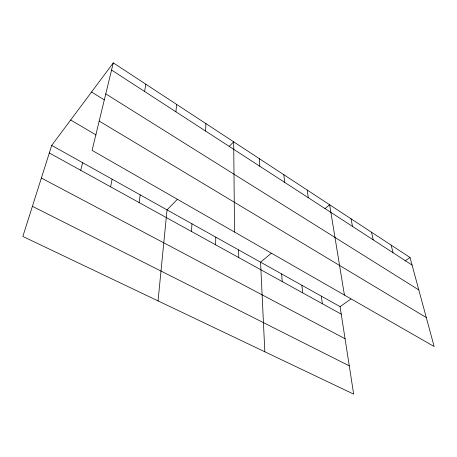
<?xml version="1.0" encoding="UTF-8"?>
<svg xmlns="http://www.w3.org/2000/svg" width="457" height="457" viewBox="0 0 457 457"><rect width="100%" height="100%" fill="white"/><g stroke="black" fill="none" stroke-linecap="round" stroke-linejoin="round"><path stroke-width="0.69" d="M215.624 244.803L215.778 237.132M205.581 131.056L205.896 123.607M191.489 231.482L191.934 223.804M158.048 300.895L167.039 209.883L177.207 199.498M175.905 111.799L176.648 104.425M139.099 202.554L140.219 194.888M144.612 91.486L145.823 84.208M110.611 186.827L112.119 179.178M113.296 62.872L92.08 150.364L434.15 346.515L410.02 257.485L113.296 62.872L51.715 145.406L22.85 236.463L353.661 394.128L340.082 306.636L51.715 145.406M80.723 170.324L82.654 162.703M229.237 146.383L233.687 141.836L234.532 232.047M271.178 253.355L260.564 262.175L264.826 351.787M324.841 208.735L329.628 204.759L344.424 295.068M340.082 306.636L350.89 299.038M404.982 261.027L410.02 257.485M32.407 206.318L349.274 365.857M41.37 178.053L345.064 338.74M49.316 152.986L341.253 314.159M70.669 120.008L96.079 134.946M99.186 121.054L426.301 317.558M91.554 92.011L104.236 99.883M105.778 93.885L418.818 289.949M111.559 70.035L412.077 265.077M391.169 245.118L393.054 252.727M371.524 232.236L373.209 239.851M351.027 218.789L352.507 226.409M321.34 296.153L322.334 303.716M307.264 190.089L308.258 197.692M301.871 285.271L302.671 292.863M283.871 174.745L284.585 182.332M281.626 273.949L282.22 281.569M259.37 158.676L259.782 166.234M238.634 249.91L238.748 257.571"/></g></svg>
